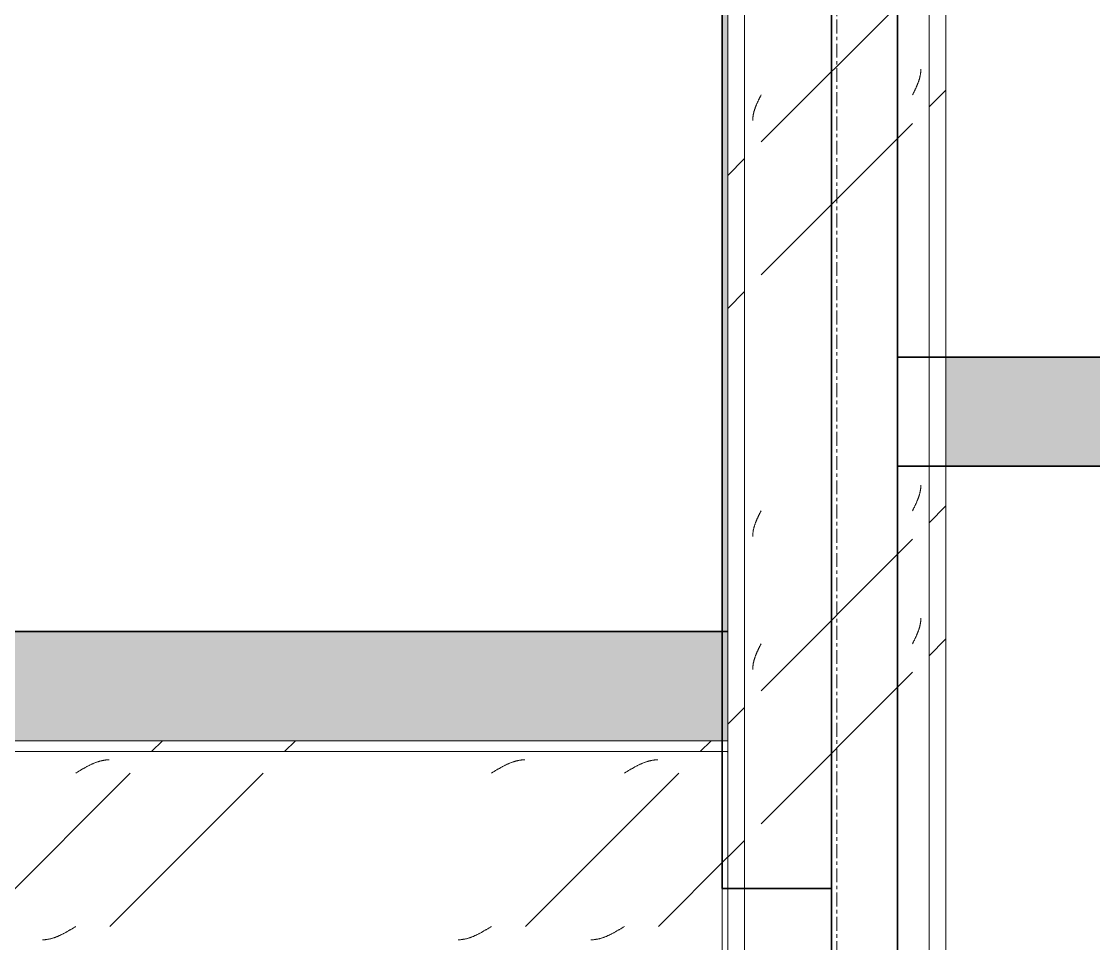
# Model space of a CAD drawing. Header units: centimetres. Extents: x -6741 to 14818, y -293 to 1595.
# Drawn here: x 8764.4 to 8862.6, y 360.3 to 444.8 of the extents above; entities that cross this region are included whole.
import ezdxf

# ---------------------------------------------------------------- set-up
doc = ezdxf.new("R2010")
doc.units = ezdxf.units.CM
doc.linetypes.add('Grid Line', pattern=[2.2225, 1.27, -0.3175, 0.3175, -0.3175])
for name, color, linetype, lineweight in [('A-FLOR', 7, 'Continuous', 9), ('A-FLOR-PATT', 7, 'Continuous', 35), ('A-WALL-PATT', 7, 'Continuous', 35), ('I-WALL', 7, 'Continuous', 9), ('S-BEAM', 7, 'Continuous', 9), ('S-COLS', 7, 'Continuous', 9), ('S-GRID', 7, 'Continuous', 9)]:
    doc.layers.add(name, color=color, linetype=linetype, lineweight=lineweight)
pattern_1 = [(45, (50.4, 0), (-25.14472, 25.14472), []), (45, (50.4, 38.1), (-25.14472, 25.14472), [])]

# ---------------------------------------------------------------- blocks, each defined once
blk = doc.blocks.new('PQ_RVR_ARQ-01_ZZ_ZZ_MO_T_A_rvt-3-Elevación Eje 8-9')
at = {"layer": 'A-FLOR-PATT', "lineweight": 9, "true_color": 0xeaeaea}
h = blk.add_hatch(color=254, dxfattribs=at)
h.paths.add_polyline_path([(-5964.341, 404), (-5888.867, 404), (-5888.867, 414), (-5993.804, 414), (-5994.931, 404)])
h.paths.add_polyline_path([(-6074.135, 404), (-6074.135, 414), (-6090.445, 414), (-6090.445, 404)])
at = {"layer": 'A-WALL-PATT', "lineweight": 9, "true_color": 0xeaeaea}
blk.add_hatch(color=254, dxfattribs=at).paths.add_polyline_path([(-6110.943, 388.859), (-6110.445, 388.859), (-6110.445, 515.53), (-6110.943, 515.53), (-6110.943, 420.397)])
at = {"layer": 'A-FLOR', "color": 254, "lineweight": 35, "true_color": 0xcccccc}
for p, q in [((-5888.867, 414), (-6094.883, 414)), ((-6094.883, 414), (-6094.883, 404)), ((-6094.883, 404), (-5888.867, 404))]:
    blk.add_line(p, q, dxfattribs=at)
at = {"layer": 'I-WALL', "color": 254, "lineweight": 35, "true_color": 0xcccccc}
for p, q in [((-6110.943, 515.53), (-6110.943, 365.309)), ((-6100.943, 365.309), (-6100.943, 515.53)), ((-6100.942, 494), (-6100.942, 94)), ((-6094.883, 94), (-6094.883, 494)), ((-6110.943, 365.309), (-6100.943, 365.309))]:
    blk.add_line(p, q, dxfattribs=at)
at = {"layer": 'I-WALL', "color": 254, "true_color": 0xcccccc}
blk.add_line((-6110.942, 94), (-6110.942, 365.309), dxfattribs=at)
blk = doc.blocks.new('FP_20-Elevación Eje 8-9')
at = {"layer": 'S-COLS', "color": 9, "true_color": 0xc0c0c0}
for p, q in [((-6092.74, 440.267), (-6092.738, 440.304)), ((-6092.738, 440.304), (-6092.737, 440.341)), ((-6092.737, 440.341), (-6092.736, 440.379)), ((-6092.948, 439.259), (-6092.935, 439.297)), ((-6092.935, 439.297), (-6092.923, 439.334)), ((-6092.923, 439.334), (-6092.911, 439.371)), ((-6092.911, 439.371), (-6092.899, 439.409)), ((-6092.899, 439.409), (-6092.887, 439.446)), ((-6092.887, 439.446), (-6092.876, 439.483)), ((-6092.876, 439.483), (-6092.866, 439.521)), ((-6092.866, 439.521), (-6092.855, 439.558)), ((-6092.855, 439.558), (-6092.846, 439.595)), ((-6092.846, 439.595), (-6092.836, 439.633)), ((-6092.836, 439.633), (-6092.827, 439.67)), ((-6092.827, 439.67), (-6092.818, 439.707)), ((-6092.818, 439.707), (-6092.81, 439.744)), ((-6092.81, 439.744), (-6092.802, 439.782)), ((-6092.802, 439.782), (-6092.795, 439.819)), ((-6092.795, 439.819), (-6092.788, 439.856)), ((-6092.788, 439.856), (-6092.781, 439.894)), ((-6092.781, 439.894), (-6092.775, 439.931)), ((-6092.775, 439.931), (-6092.769, 439.968)), ((-6092.769, 439.968), (-6092.764, 440.006)), ((-6092.764, 440.006), (-6092.759, 440.043)), ((-6092.759, 440.043), (-6092.755, 440.08)), ((-6092.755, 440.08), (-6092.751, 440.118)), ((-6092.751, 440.118), (-6092.748, 440.155)), ((-6092.748, 440.155), (-6092.745, 440.192)), ((-6092.745, 440.192), (-6092.742, 440.229)), ((-6092.742, 440.229), (-6092.74, 440.267)), ((-6093.373, 438.29), (-6093.355, 438.327)), ((-6093.355, 438.327), (-6093.336, 438.364)), ((-6093.336, 438.364), (-6093.318, 438.401)), ((-6093.318, 438.401), (-6093.3, 438.439)), ((-6093.3, 438.439), (-6093.282, 438.476)), ((-6093.282, 438.476), (-6093.264, 438.513)), ((-6093.264, 438.513), (-6093.246, 438.551)), ((-6093.246, 438.551), (-6093.228, 438.588)), ((-6093.228, 438.588), (-6093.211, 438.625)), ((-6093.211, 438.625), (-6093.193, 438.663)), ((-6093.193, 438.663), (-6093.176, 438.7)), ((-6093.176, 438.7), (-6093.159, 438.737)), ((-6093.159, 438.737), (-6093.142, 438.774)), ((-6093.142, 438.774), (-6093.126, 438.812)), ((-6093.126, 438.812), (-6093.11, 438.849)), ((-6093.11, 438.849), (-6093.094, 438.886)), ((-6093.094, 438.886), (-6093.078, 438.924)), ((-6093.078, 438.924), (-6093.062, 438.961)), ((-6093.062, 438.961), (-6093.047, 438.998)), ((-6093.047, 438.998), (-6093.032, 439.036)), ((-6093.032, 439.036), (-6093.017, 439.073)), ((-6093.017, 439.073), (-6093.003, 439.11)), ((-6093.003, 439.11), (-6092.989, 439.148)), ((-6092.989, 439.148), (-6092.975, 439.185)), ((-6092.975, 439.185), (-6092.961, 439.222)), ((-6092.961, 439.222), (-6092.948, 439.259)), ((-6093.505, 438.028), (-6093.486, 438.066)), ((-6093.486, 438.066), (-6093.467, 438.103)), ((-6093.467, 438.103), (-6093.448, 438.14)), ((-6093.448, 438.14), (-6093.429, 438.178)), ((-6093.429, 438.178), (-6093.411, 438.215)), ((-6093.411, 438.215), (-6093.392, 438.252)), ((-6093.392, 438.252), (-6093.373, 438.29)), ((-6092.759, 401.943), (-6092.755, 401.98)), ((-6092.755, 401.98), (-6092.751, 402.018)), ((-6092.751, 402.018), (-6092.748, 402.055)), ((-6092.748, 402.055), (-6092.745, 402.092)), ((-6092.745, 402.092), (-6092.742, 402.129)), ((-6092.742, 402.129), (-6092.74, 402.167)), ((-6092.74, 402.167), (-6092.738, 402.204)), ((-6092.738, 402.204), (-6092.737, 402.241)), ((-6092.737, 402.241), (-6092.736, 402.279)), ((-6093.032, 400.936), (-6093.017, 400.973)), ((-6093.017, 400.973), (-6093.003, 401.01)), ((-6093.003, 401.01), (-6092.989, 401.048)), ((-6092.989, 401.048), (-6092.975, 401.085)), ((-6092.975, 401.085), (-6092.961, 401.122)), ((-6092.961, 401.122), (-6092.948, 401.159)), ((-6092.948, 401.159), (-6092.935, 401.197)), ((-6092.935, 401.197), (-6092.923, 401.234)), ((-6092.923, 401.234), (-6092.911, 401.271)), ((-6092.911, 401.271), (-6092.899, 401.309)), ((-6092.899, 401.309), (-6092.887, 401.346)), ((-6092.887, 401.346), (-6092.876, 401.383)), ((-6092.876, 401.383), (-6092.866, 401.421)), ((-6092.866, 401.421), (-6092.855, 401.458)), ((-6092.855, 401.458), (-6092.846, 401.495)), ((-6092.846, 401.495), (-6092.836, 401.533)), ((-6092.836, 401.533), (-6092.827, 401.57)), ((-6092.827, 401.57), (-6092.818, 401.607)), ((-6092.818, 401.607), (-6092.81, 401.644)), ((-6092.81, 401.644), (-6092.802, 401.682)), ((-6092.802, 401.682), (-6092.795, 401.719)), ((-6092.795, 401.719), (-6092.788, 401.756)), ((-6092.788, 401.756), (-6092.781, 401.794)), ((-6092.781, 401.794), (-6092.775, 401.831)), ((-6092.775, 401.831), (-6092.769, 401.868)), ((-6092.769, 401.868), (-6092.764, 401.906)), ((-6092.764, 401.906), (-6092.759, 401.943)), ((-6093.486, 399.966), (-6093.467, 400.003)), ((-6093.467, 400.003), (-6093.448, 400.04)), ((-6093.448, 400.04), (-6093.429, 400.078)), ((-6093.429, 400.078), (-6093.411, 400.115)), ((-6093.411, 400.115), (-6093.392, 400.152)), ((-6093.392, 400.152), (-6093.373, 400.19)), ((-6093.373, 400.19), (-6093.355, 400.227)), ((-6093.355, 400.227), (-6093.336, 400.264)), ((-6093.336, 400.264), (-6093.318, 400.301)), ((-6093.318, 400.301), (-6093.3, 400.339)), ((-6093.3, 400.339), (-6093.282, 400.376)), ((-6093.282, 400.376), (-6093.264, 400.413)), ((-6093.264, 400.413), (-6093.246, 400.451)), ((-6093.246, 400.451), (-6093.228, 400.488)), ((-6093.228, 400.488), (-6093.211, 400.525)), ((-6093.211, 400.525), (-6093.193, 400.563)), ((-6093.193, 400.563), (-6093.176, 400.6)), ((-6093.176, 400.6), (-6093.159, 400.637)), ((-6093.159, 400.637), (-6093.142, 400.674)), ((-6093.142, 400.674), (-6093.126, 400.712)), ((-6093.126, 400.712), (-6093.11, 400.749)), ((-6093.11, 400.749), (-6093.094, 400.786)), ((-6093.094, 400.786), (-6093.078, 400.824)), ((-6093.078, 400.824), (-6093.062, 400.861)), ((-6093.062, 400.861), (-6093.047, 400.898)), ((-6093.047, 400.898), (-6093.032, 400.936)), ((-6093.505, 399.928), (-6093.486, 399.966)), ((-6092.887, 389.157), (-6092.876, 389.194)), ((-6092.876, 389.194), (-6092.866, 389.231)), ((-6092.866, 389.231), (-6092.855, 389.268)), ((-6092.855, 389.268), (-6092.846, 389.306)), ((-6092.846, 389.306), (-6092.836, 389.343)), ((-6092.836, 389.343), (-6092.827, 389.38)), ((-6092.827, 389.38), (-6092.818, 389.418)), ((-6092.818, 389.418), (-6092.81, 389.455)), ((-6092.81, 389.455), (-6092.802, 389.492)), ((-6092.802, 389.492), (-6092.795, 389.53)), ((-6092.795, 389.53), (-6092.788, 389.567)), ((-6092.788, 389.567), (-6092.781, 389.604)), ((-6092.781, 389.604), (-6092.775, 389.642)), ((-6092.775, 389.642), (-6092.769, 389.679)), ((-6092.769, 389.679), (-6092.764, 389.716)), ((-6092.764, 389.716), (-6092.759, 389.753)), ((-6092.759, 389.753), (-6092.755, 389.791)), ((-6092.755, 389.791), (-6092.751, 389.828)), ((-6092.751, 389.828), (-6092.748, 389.865)), ((-6092.748, 389.865), (-6092.745, 389.903)), ((-6092.745, 389.903), (-6092.742, 389.94)), ((-6092.742, 389.94), (-6092.74, 389.977)), ((-6092.74, 389.977), (-6092.738, 390.015)), ((-6092.738, 390.015), (-6092.737, 390.052)), ((-6092.737, 390.052), (-6092.736, 390.089)), ((-6093.282, 388.187), (-6093.264, 388.224)), ((-6093.264, 388.224), (-6093.246, 388.261)), ((-6093.246, 388.261), (-6093.228, 388.299)), ((-6093.228, 388.299), (-6093.211, 388.336)), ((-6093.211, 388.336), (-6093.193, 388.373)), ((-6093.193, 388.373), (-6093.176, 388.41)), ((-6093.176, 388.41), (-6093.159, 388.448)), ((-6093.159, 388.448), (-6093.142, 388.485)), ((-6093.142, 388.485), (-6093.126, 388.522)), ((-6093.126, 388.522), (-6093.11, 388.56)), ((-6093.11, 388.56), (-6093.094, 388.597)), ((-6093.094, 388.597), (-6093.078, 388.634)), ((-6093.078, 388.634), (-6093.062, 388.672)), ((-6093.062, 388.672), (-6093.047, 388.709)), ((-6093.047, 388.709), (-6093.032, 388.746)), ((-6093.032, 388.746), (-6093.017, 388.784)), ((-6093.017, 388.784), (-6093.003, 388.821)), ((-6093.003, 388.821), (-6092.989, 388.858)), ((-6092.989, 388.858), (-6092.975, 388.895)), ((-6092.975, 388.895), (-6092.961, 388.933)), ((-6092.961, 388.933), (-6092.948, 388.97)), ((-6092.948, 388.97), (-6092.935, 389.007)), ((-6092.935, 389.007), (-6092.923, 389.045)), ((-6092.923, 389.045), (-6092.911, 389.082)), ((-6092.911, 389.082), (-6092.899, 389.119)), ((-6092.899, 389.119), (-6092.887, 389.157)), ((-6093.505, 387.739), (-6093.486, 387.776)), ((-6093.486, 387.776), (-6093.467, 387.814)), ((-6093.467, 387.814), (-6093.448, 387.851)), ((-6093.448, 387.851), (-6093.429, 387.888)), ((-6093.429, 387.888), (-6093.411, 387.925)), ((-6093.411, 387.925), (-6093.392, 387.963)), ((-6093.392, 387.963), (-6093.373, 388)), ((-6093.373, 388), (-6093.355, 388.037)), ((-6093.355, 388.037), (-6093.336, 388.075)), ((-6093.336, 388.075), (-6093.318, 388.112)), ((-6093.318, 388.112), (-6093.3, 388.149)), ((-6093.3, 388.149), (-6093.282, 388.187))]:
    blk.add_line(p, q, dxfattribs=at)
blk = doc.blocks.new('FP_21-Elevación Eje 8-9')
at = {"layer": 'S-COLS', "color": 9, "true_color": 0xc0c0c0}
for p, q in [((-6107.73, 437.32), (-6107.713, 437.357)), ((-6107.713, 437.357), (-6107.696, 437.394)), ((-6107.696, 437.394), (-6107.679, 437.431)), ((-6107.679, 437.431), (-6107.661, 437.469)), ((-6107.661, 437.469), (-6107.644, 437.506)), ((-6107.644, 437.506), (-6107.626, 437.543)), ((-6107.626, 437.543), (-6107.608, 437.581)), ((-6107.608, 437.581), (-6107.59, 437.618)), ((-6107.59, 437.618), (-6107.572, 437.655)), ((-6107.572, 437.655), (-6107.553, 437.693)), ((-6107.553, 437.693), (-6107.535, 437.73)), ((-6107.535, 437.73), (-6107.516, 437.767)), ((-6107.516, 437.767), (-6107.498, 437.805)), ((-6107.498, 437.805), (-6107.479, 437.842)), ((-6107.479, 437.842), (-6107.46, 437.879)), ((-6107.46, 437.879), (-6107.441, 437.916)), ((-6107.441, 437.916), (-6107.422, 437.954)), ((-6107.422, 437.954), (-6107.404, 437.991)), ((-6107.404, 437.991), (-6107.385, 438.028)), ((-6108.08, 436.312), (-6108.071, 436.35)), ((-6108.071, 436.35), (-6108.063, 436.387)), ((-6108.063, 436.387), (-6108.053, 436.424)), ((-6108.053, 436.424), (-6108.044, 436.461)), ((-6108.044, 436.461), (-6108.034, 436.499)), ((-6108.034, 436.499), (-6108.024, 436.536)), ((-6108.024, 436.536), (-6108.013, 436.573)), ((-6108.013, 436.573), (-6108.002, 436.611)), ((-6108.002, 436.611), (-6107.991, 436.648)), ((-6107.991, 436.648), (-6107.979, 436.685)), ((-6107.979, 436.685), (-6107.967, 436.723)), ((-6107.967, 436.723), (-6107.954, 436.76)), ((-6107.954, 436.76), (-6107.941, 436.797)), ((-6107.941, 436.797), (-6107.928, 436.835)), ((-6107.928, 436.835), (-6107.915, 436.872)), ((-6107.915, 436.872), (-6107.901, 436.909)), ((-6107.901, 436.909), (-6107.887, 436.946)), ((-6107.887, 436.946), (-6107.872, 436.984)), ((-6107.872, 436.984), (-6107.858, 437.021)), ((-6107.858, 437.021), (-6107.843, 437.058)), ((-6107.843, 437.058), (-6107.827, 437.096)), ((-6107.827, 437.096), (-6107.812, 437.133)), ((-6107.812, 437.133), (-6107.796, 437.17)), ((-6107.796, 437.17), (-6107.78, 437.208)), ((-6107.78, 437.208), (-6107.764, 437.245)), ((-6107.764, 437.245), (-6107.747, 437.282)), ((-6107.747, 437.282), (-6107.73, 437.32)), ((-6108.153, 435.678), (-6108.152, 435.715)), ((-6108.152, 435.715), (-6108.151, 435.753)), ((-6108.151, 435.753), (-6108.15, 435.79)), ((-6108.15, 435.79), (-6108.148, 435.827)), ((-6108.148, 435.827), (-6108.145, 435.865)), ((-6108.145, 435.865), (-6108.142, 435.902)), ((-6108.142, 435.902), (-6108.139, 435.939)), ((-6108.139, 435.939), (-6108.135, 435.977)), ((-6108.135, 435.977), (-6108.13, 436.014)), ((-6108.13, 436.014), (-6108.125, 436.051)), ((-6108.125, 436.051), (-6108.12, 436.088)), ((-6108.12, 436.088), (-6108.115, 436.126)), ((-6108.115, 436.126), (-6108.108, 436.163)), ((-6108.108, 436.163), (-6108.102, 436.2)), ((-6108.102, 436.2), (-6108.095, 436.238)), ((-6108.095, 436.238), (-6108.087, 436.275)), ((-6108.087, 436.275), (-6108.08, 436.312)), ((-6107.827, 398.996), (-6107.812, 399.033)), ((-6107.812, 399.033), (-6107.796, 399.07)), ((-6107.796, 399.07), (-6107.78, 399.108)), ((-6107.78, 399.108), (-6107.764, 399.145)), ((-6107.764, 399.145), (-6107.747, 399.182)), ((-6107.747, 399.182), (-6107.73, 399.22)), ((-6107.73, 399.22), (-6107.713, 399.257)), ((-6107.713, 399.257), (-6107.696, 399.294)), ((-6107.696, 399.294), (-6107.679, 399.331)), ((-6107.679, 399.331), (-6107.661, 399.369)), ((-6107.661, 399.369), (-6107.644, 399.406)), ((-6107.644, 399.406), (-6107.626, 399.443)), ((-6107.626, 399.443), (-6107.608, 399.481)), ((-6107.608, 399.481), (-6107.59, 399.518)), ((-6107.59, 399.518), (-6107.572, 399.555)), ((-6107.572, 399.555), (-6107.553, 399.593)), ((-6107.553, 399.593), (-6107.535, 399.63)), ((-6107.535, 399.63), (-6107.516, 399.667)), ((-6107.516, 399.667), (-6107.498, 399.705)), ((-6107.498, 399.705), (-6107.479, 399.742)), ((-6107.479, 399.742), (-6107.46, 399.779)), ((-6107.46, 399.779), (-6107.441, 399.816)), ((-6107.441, 399.816), (-6107.422, 399.854)), ((-6107.422, 399.854), (-6107.404, 399.891)), ((-6107.404, 399.891), (-6107.385, 399.928)), ((-6108.12, 397.988), (-6108.115, 398.026)), ((-6108.115, 398.026), (-6108.108, 398.063)), ((-6108.108, 398.063), (-6108.102, 398.1)), ((-6108.102, 398.1), (-6108.095, 398.138)), ((-6108.095, 398.138), (-6108.087, 398.175)), ((-6108.087, 398.175), (-6108.08, 398.212)), ((-6108.08, 398.212), (-6108.071, 398.25)), ((-6108.071, 398.25), (-6108.063, 398.287)), ((-6108.063, 398.287), (-6108.053, 398.324)), ((-6108.053, 398.324), (-6108.044, 398.361)), ((-6108.044, 398.361), (-6108.034, 398.399)), ((-6108.034, 398.399), (-6108.024, 398.436)), ((-6108.024, 398.436), (-6108.013, 398.473)), ((-6108.013, 398.473), (-6108.002, 398.511)), ((-6108.002, 398.511), (-6107.991, 398.548)), ((-6107.991, 398.548), (-6107.979, 398.585)), ((-6107.979, 398.585), (-6107.967, 398.623)), ((-6107.967, 398.623), (-6107.954, 398.66)), ((-6107.954, 398.66), (-6107.941, 398.697)), ((-6107.941, 398.697), (-6107.928, 398.735)), ((-6107.928, 398.735), (-6107.915, 398.772)), ((-6107.915, 398.772), (-6107.901, 398.809)), ((-6107.901, 398.809), (-6107.887, 398.846)), ((-6107.887, 398.846), (-6107.872, 398.884)), ((-6107.872, 398.884), (-6107.858, 398.921)), ((-6107.858, 398.921), (-6107.843, 398.958)), ((-6107.843, 398.958), (-6107.827, 398.996)), ((-6108.153, 397.578), (-6108.152, 397.615)), ((-6108.152, 397.615), (-6108.151, 397.653)), ((-6108.151, 397.653), (-6108.15, 397.69)), ((-6108.15, 397.69), (-6108.148, 397.727)), ((-6108.148, 397.727), (-6108.145, 397.765)), ((-6108.145, 397.765), (-6108.142, 397.802)), ((-6108.142, 397.802), (-6108.139, 397.839)), ((-6108.139, 397.839), (-6108.135, 397.877)), ((-6108.135, 397.877), (-6108.13, 397.914)), ((-6108.13, 397.914), (-6108.125, 397.951)), ((-6108.125, 397.951), (-6108.12, 397.988)), ((-6107.661, 387.179), (-6107.644, 387.217)), ((-6107.644, 387.217), (-6107.626, 387.254)), ((-6107.626, 387.254), (-6107.608, 387.291)), ((-6107.608, 387.291), (-6107.59, 387.329)), ((-6107.59, 387.329), (-6107.572, 387.366)), ((-6107.572, 387.366), (-6107.553, 387.403)), ((-6107.553, 387.403), (-6107.535, 387.44)), ((-6107.535, 387.44), (-6107.516, 387.478)), ((-6107.516, 387.478), (-6107.498, 387.515)), ((-6107.498, 387.515), (-6107.479, 387.552)), ((-6107.479, 387.552), (-6107.46, 387.59)), ((-6107.46, 387.59), (-6107.441, 387.627)), ((-6107.441, 387.627), (-6107.422, 387.664)), ((-6107.422, 387.664), (-6107.404, 387.702)), ((-6107.404, 387.702), (-6107.385, 387.739)), ((-6108.034, 386.209), (-6108.024, 386.247)), ((-6108.024, 386.247), (-6108.013, 386.284)), ((-6108.013, 386.284), (-6108.002, 386.321)), ((-6108.002, 386.321), (-6107.991, 386.359)), ((-6107.991, 386.359), (-6107.979, 386.396)), ((-6107.979, 386.396), (-6107.967, 386.433)), ((-6107.967, 386.433), (-6107.954, 386.471)), ((-6107.954, 386.471), (-6107.941, 386.508)), ((-6107.941, 386.508), (-6107.928, 386.545)), ((-6107.928, 386.545), (-6107.915, 386.582)), ((-6107.915, 386.582), (-6107.901, 386.62)), ((-6107.901, 386.62), (-6107.887, 386.657)), ((-6107.887, 386.657), (-6107.872, 386.694)), ((-6107.872, 386.694), (-6107.858, 386.732)), ((-6107.858, 386.732), (-6107.843, 386.769)), ((-6107.843, 386.769), (-6107.827, 386.806)), ((-6107.827, 386.806), (-6107.812, 386.844)), ((-6107.812, 386.844), (-6107.796, 386.881)), ((-6107.796, 386.881), (-6107.78, 386.918)), ((-6107.78, 386.918), (-6107.764, 386.955)), ((-6107.764, 386.955), (-6107.747, 386.993)), ((-6107.747, 386.993), (-6107.73, 387.03)), ((-6107.73, 387.03), (-6107.713, 387.067)), ((-6107.713, 387.067), (-6107.696, 387.105)), ((-6107.696, 387.105), (-6107.679, 387.142)), ((-6107.679, 387.142), (-6107.661, 387.179)), ((-6108.153, 385.389), (-6108.152, 385.426)), ((-6108.152, 385.426), (-6108.151, 385.463)), ((-6108.151, 385.463), (-6108.15, 385.501)), ((-6108.15, 385.501), (-6108.148, 385.538)), ((-6108.148, 385.538), (-6108.145, 385.575)), ((-6108.145, 385.575), (-6108.142, 385.612)), ((-6108.142, 385.612), (-6108.139, 385.65)), ((-6108.139, 385.65), (-6108.135, 385.687)), ((-6108.135, 385.687), (-6108.13, 385.724)), ((-6108.13, 385.724), (-6108.125, 385.762)), ((-6108.125, 385.762), (-6108.12, 385.799)), ((-6108.12, 385.799), (-6108.115, 385.836)), ((-6108.115, 385.836), (-6108.108, 385.874)), ((-6108.108, 385.874), (-6108.102, 385.911)), ((-6108.102, 385.911), (-6108.095, 385.948)), ((-6108.095, 385.948), (-6108.087, 385.986)), ((-6108.087, 385.986), (-6108.08, 386.023)), ((-6108.08, 386.023), (-6108.071, 386.06)), ((-6108.071, 386.06), (-6108.063, 386.097)), ((-6108.063, 386.097), (-6108.053, 386.135)), ((-6108.053, 386.135), (-6108.044, 386.172)), ((-6108.044, 386.172), (-6108.034, 386.209))]:
    blk.add_line(p, q, dxfattribs=at)
blk = doc.blocks.new('UC-Perfil universal-Pilar - 200 x 200-1745402-Elevación Eje 8-9')
at = {"layer": 'S-COLS', "true_color": 0xc0c0c0}
h = blk.add_hatch(dxfattribs=at)
h.set_pattern_fill('FP_24', color=9, style=0, pattern_type=2)
h.set_pattern_definition(pattern_1)
h.paths.add_polyline_path([(-6108.905, 94), (-6108.905, 933.53), (-6110.445, 933.53), (-6110.445, 94)])
h = blk.add_hatch(dxfattribs=at)
h.set_pattern_fill('FP_24', color=9, style=0, pattern_type=2)
h.set_pattern_definition(pattern_1)
h.paths.add_polyline_path([(-6107.385, 94), (-6093.505, 94), (-6093.505, 933.53), (-6107.385, 933.53), (-6107.385, 263.574)])
h = blk.add_hatch(dxfattribs=at)
h.set_pattern_fill('FP_24', color=9, style=0, pattern_type=2)
h.set_pattern_definition(pattern_1)
h.paths.add_polyline_path([(-6090.445, 94), (-6090.445, 933.53), (-6091.985, 933.53), (-6091.985, 94)])
at = {"layer": 'S-COLS'}
for p, q in [((-6110.445, 933.53), (-6110.445, 94)), ((-6108.905, 933.53), (-6108.905, 94)), ((-6091.985, 933.53), (-6091.985, 94)), ((-6090.445, 933.53), (-6090.445, 94))]:
    blk.add_line(p, q, dxfattribs=at)
for name in ['FP_20-Elevación Eje 8-9', 'FP_21-Elevación Eje 8-9']:
    blk.add_blockref(name, (0, 0), dxfattribs=at)
blk = doc.blocks.new('FP_27-Elevación Eje 8-9')
at = {"layer": 'S-BEAM', "color": 9, "true_color": 0xc0c0c0}
for p, q in [((-6170.544, 361.629), (-6170.495, 361.659)), ((-6170.495, 361.659), (-6170.447, 361.688)), ((-6170.447, 361.688), (-6170.398, 361.718)), ((-6170.398, 361.718), (-6170.35, 361.748)), ((-6170.35, 361.748), (-6170.301, 361.779)), ((-6170.301, 361.779), (-6170.252, 361.809)), ((-6170.252, 361.809), (-6170.204, 361.839)), ((-6132.444, 361.629), (-6132.395, 361.659)), ((-6132.395, 361.659), (-6132.347, 361.688)), ((-6132.347, 361.688), (-6132.298, 361.718)), ((-6132.298, 361.718), (-6132.25, 361.748)), ((-6132.25, 361.748), (-6132.201, 361.779)), ((-6132.201, 361.779), (-6132.152, 361.809)), ((-6132.152, 361.809), (-6132.104, 361.839)), ((-6120.255, 361.629), (-6120.206, 361.659)), ((-6120.206, 361.659), (-6120.157, 361.688)), ((-6120.157, 361.688), (-6120.109, 361.718)), ((-6120.109, 361.718), (-6120.06, 361.748)), ((-6120.06, 361.748), (-6120.012, 361.779)), ((-6120.012, 361.779), (-6119.963, 361.809)), ((-6119.963, 361.809), (-6119.914, 361.839)), ((-6172.731, 360.663), (-6172.682, 360.672)), ((-6172.682, 360.672), (-6172.634, 360.682)), ((-6172.634, 360.682), (-6172.585, 360.693)), ((-6172.585, 360.693), (-6172.536, 360.704)), ((-6172.536, 360.704), (-6172.488, 360.716)), ((-6172.488, 360.716), (-6172.439, 360.728)), ((-6172.439, 360.728), (-6172.391, 360.741)), ((-6172.391, 360.741), (-6172.342, 360.755)), ((-6172.342, 360.755), (-6172.293, 360.77)), ((-6172.293, 360.77), (-6172.245, 360.785)), ((-6172.245, 360.785), (-6172.196, 360.801)), ((-6172.196, 360.801), (-6172.148, 360.817)), ((-6172.148, 360.817), (-6172.099, 360.834)), ((-6172.099, 360.834), (-6172.05, 360.852)), ((-6172.05, 360.852), (-6172.002, 360.87)), ((-6172.002, 360.87), (-6171.953, 360.889)), ((-6171.953, 360.889), (-6171.905, 360.909)), ((-6171.905, 360.909), (-6171.856, 360.929)), ((-6171.856, 360.929), (-6171.807, 360.949)), ((-6171.807, 360.949), (-6171.759, 360.97)), ((-6171.759, 360.97), (-6171.71, 360.992)), ((-6171.71, 360.992), (-6171.662, 361.014)), ((-6171.662, 361.014), (-6171.613, 361.036)), ((-6171.613, 361.036), (-6171.565, 361.059)), ((-6171.565, 361.059), (-6171.516, 361.083)), ((-6171.516, 361.083), (-6171.467, 361.107)), ((-6171.467, 361.107), (-6171.419, 361.131)), ((-6171.419, 361.131), (-6171.37, 361.156)), ((-6171.37, 361.156), (-6171.322, 361.182)), ((-6171.322, 361.182), (-6171.273, 361.207)), ((-6171.273, 361.207), (-6171.224, 361.233)), ((-6171.224, 361.233), (-6171.176, 361.26)), ((-6171.176, 361.26), (-6171.127, 361.286)), ((-6171.127, 361.286), (-6171.079, 361.314)), ((-6171.079, 361.314), (-6171.03, 361.341)), ((-6171.03, 361.341), (-6170.981, 361.369)), ((-6170.981, 361.369), (-6170.933, 361.397)), ((-6170.933, 361.397), (-6170.884, 361.425)), ((-6170.884, 361.425), (-6170.836, 361.453)), ((-6170.836, 361.453), (-6170.787, 361.482)), ((-6170.787, 361.482), (-6170.738, 361.511)), ((-6170.738, 361.511), (-6170.69, 361.54)), ((-6170.69, 361.54), (-6170.641, 361.57)), ((-6170.641, 361.57), (-6170.593, 361.599)), ((-6170.593, 361.599), (-6170.544, 361.629)), ((-6134.631, 360.663), (-6134.582, 360.672)), ((-6134.582, 360.672), (-6134.534, 360.682)), ((-6134.534, 360.682), (-6134.485, 360.693)), ((-6134.485, 360.693), (-6134.436, 360.704)), ((-6134.436, 360.704), (-6134.388, 360.716)), ((-6134.388, 360.716), (-6134.339, 360.728)), ((-6134.339, 360.728), (-6134.291, 360.741)), ((-6134.291, 360.741), (-6134.242, 360.755)), ((-6134.242, 360.755), (-6134.193, 360.77)), ((-6134.193, 360.77), (-6134.145, 360.785)), ((-6134.145, 360.785), (-6134.096, 360.801)), ((-6134.096, 360.801), (-6134.048, 360.817)), ((-6134.048, 360.817), (-6133.999, 360.834)), ((-6133.999, 360.834), (-6133.95, 360.852)), ((-6133.95, 360.852), (-6133.902, 360.87)), ((-6133.902, 360.87), (-6133.853, 360.889)), ((-6133.853, 360.889), (-6133.805, 360.909)), ((-6133.805, 360.909), (-6133.756, 360.929)), ((-6133.756, 360.929), (-6133.707, 360.949)), ((-6133.707, 360.949), (-6133.659, 360.97)), ((-6133.659, 360.97), (-6133.61, 360.992)), ((-6133.61, 360.992), (-6133.562, 361.014)), ((-6133.562, 361.014), (-6133.513, 361.036)), ((-6133.513, 361.036), (-6133.465, 361.059)), ((-6133.465, 361.059), (-6133.416, 361.083)), ((-6133.416, 361.083), (-6133.367, 361.107)), ((-6133.367, 361.107), (-6133.319, 361.131)), ((-6133.319, 361.131), (-6133.27, 361.156)), ((-6133.27, 361.156), (-6133.222, 361.182)), ((-6133.222, 361.182), (-6133.173, 361.207)), ((-6133.173, 361.207), (-6133.124, 361.233)), ((-6133.124, 361.233), (-6133.076, 361.26)), ((-6133.076, 361.26), (-6133.027, 361.286)), ((-6133.027, 361.286), (-6132.979, 361.314)), ((-6132.979, 361.314), (-6132.93, 361.341)), ((-6132.93, 361.341), (-6132.881, 361.369)), ((-6132.881, 361.369), (-6132.833, 361.397)), ((-6132.833, 361.397), (-6132.784, 361.425)), ((-6132.784, 361.425), (-6132.736, 361.453)), ((-6132.736, 361.453), (-6132.687, 361.482)), ((-6132.687, 361.482), (-6132.638, 361.511)), ((-6132.638, 361.511), (-6132.59, 361.54)), ((-6132.59, 361.54), (-6132.541, 361.57)), ((-6132.541, 361.57), (-6132.493, 361.599)), ((-6132.493, 361.599), (-6132.444, 361.629)), ((-6122.441, 360.663), (-6122.393, 360.672)), ((-6122.393, 360.672), (-6122.344, 360.682)), ((-6122.344, 360.682), (-6122.296, 360.693)), ((-6122.296, 360.693), (-6122.247, 360.704)), ((-6122.247, 360.704), (-6122.198, 360.716)), ((-6122.198, 360.716), (-6122.15, 360.728)), ((-6122.15, 360.728), (-6122.101, 360.741)), ((-6122.101, 360.741), (-6122.053, 360.755)), ((-6122.053, 360.755), (-6122.004, 360.77)), ((-6122.004, 360.77), (-6121.955, 360.785)), ((-6121.955, 360.785), (-6121.907, 360.801)), ((-6121.907, 360.801), (-6121.858, 360.817)), ((-6121.858, 360.817), (-6121.81, 360.834)), ((-6121.81, 360.834), (-6121.761, 360.852)), ((-6121.761, 360.852), (-6121.712, 360.87)), ((-6121.712, 360.87), (-6121.664, 360.889)), ((-6121.664, 360.889), (-6121.615, 360.909)), ((-6121.615, 360.909), (-6121.567, 360.929)), ((-6121.567, 360.929), (-6121.518, 360.949)), ((-6121.518, 360.949), (-6121.469, 360.97)), ((-6121.469, 360.97), (-6121.421, 360.992)), ((-6121.421, 360.992), (-6121.372, 361.014)), ((-6121.372, 361.014), (-6121.324, 361.036)), ((-6121.324, 361.036), (-6121.275, 361.059)), ((-6121.275, 361.059), (-6121.226, 361.083)), ((-6121.226, 361.083), (-6121.178, 361.107)), ((-6121.178, 361.107), (-6121.129, 361.131)), ((-6121.129, 361.131), (-6121.081, 361.156)), ((-6121.081, 361.156), (-6121.032, 361.182)), ((-6121.032, 361.182), (-6120.983, 361.207)), ((-6120.983, 361.207), (-6120.935, 361.233)), ((-6120.935, 361.233), (-6120.886, 361.26)), ((-6120.886, 361.26), (-6120.838, 361.286)), ((-6120.838, 361.286), (-6120.789, 361.314)), ((-6120.789, 361.314), (-6120.741, 361.341)), ((-6120.741, 361.341), (-6120.692, 361.369)), ((-6120.692, 361.369), (-6120.643, 361.397)), ((-6120.643, 361.397), (-6120.595, 361.425)), ((-6120.595, 361.425), (-6120.546, 361.453)), ((-6120.546, 361.453), (-6120.498, 361.482)), ((-6120.498, 361.482), (-6120.449, 361.511)), ((-6120.449, 361.511), (-6120.4, 361.54)), ((-6120.4, 361.54), (-6120.352, 361.57)), ((-6120.352, 361.57), (-6120.303, 361.599)), ((-6120.303, 361.599), (-6120.255, 361.629)), ((-6173.265, 360.611), (-6173.217, 360.612)), ((-6173.217, 360.612), (-6173.168, 360.614)), ((-6173.168, 360.614), (-6173.12, 360.616)), ((-6173.12, 360.616), (-6173.071, 360.619)), ((-6173.071, 360.619), (-6173.022, 360.624)), ((-6173.022, 360.624), (-6172.974, 360.628)), ((-6172.974, 360.628), (-6172.925, 360.634)), ((-6172.925, 360.634), (-6172.877, 360.64)), ((-6172.877, 360.64), (-6172.828, 360.647)), ((-6172.828, 360.647), (-6172.779, 360.655)), ((-6172.779, 360.655), (-6172.731, 360.663)), ((-6135.165, 360.611), (-6135.117, 360.612)), ((-6135.117, 360.612), (-6135.068, 360.614)), ((-6135.068, 360.614), (-6135.02, 360.616)), ((-6135.02, 360.616), (-6134.971, 360.619)), ((-6134.971, 360.619), (-6134.922, 360.624)), ((-6134.922, 360.624), (-6134.874, 360.628)), ((-6134.874, 360.628), (-6134.825, 360.634)), ((-6134.825, 360.634), (-6134.777, 360.64)), ((-6134.777, 360.64), (-6134.728, 360.647)), ((-6134.728, 360.647), (-6134.679, 360.655)), ((-6134.679, 360.655), (-6134.631, 360.663)), ((-6122.976, 360.611), (-6122.927, 360.612)), ((-6122.927, 360.612), (-6122.879, 360.614)), ((-6122.879, 360.614), (-6122.83, 360.616)), ((-6122.83, 360.616), (-6122.782, 360.619)), ((-6122.782, 360.619), (-6122.733, 360.624)), ((-6122.733, 360.624), (-6122.684, 360.628)), ((-6122.684, 360.628), (-6122.636, 360.634)), ((-6122.636, 360.634), (-6122.587, 360.64)), ((-6122.587, 360.64), (-6122.539, 360.647)), ((-6122.539, 360.647), (-6122.49, 360.655)), ((-6122.49, 360.655), (-6122.441, 360.663))]:
    blk.add_line(p, q, dxfattribs=at)
blk = doc.blocks.new('FP_28-Elevación Eje 8-9')
at = {"layer": 'S-BEAM', "color": 9, "true_color": 0xc0c0c0}
for p, q in [((-6169.377, 376.377), (-6169.329, 376.404)), ((-6169.329, 376.404), (-6169.28, 376.431)), ((-6169.28, 376.431), (-6169.231, 376.458)), ((-6169.231, 376.458), (-6169.183, 376.484)), ((-6169.183, 376.484), (-6169.134, 376.51)), ((-6169.134, 376.51), (-6169.086, 376.536)), ((-6169.086, 376.536), (-6169.037, 376.561)), ((-6169.037, 376.561), (-6168.988, 376.586)), ((-6168.988, 376.586), (-6168.94, 376.611)), ((-6168.94, 376.611), (-6168.891, 376.635)), ((-6168.891, 376.635), (-6168.843, 376.658)), ((-6168.843, 376.658), (-6168.794, 376.681)), ((-6168.794, 376.681), (-6168.745, 376.704)), ((-6168.745, 376.704), (-6168.697, 376.726)), ((-6168.697, 376.726), (-6168.648, 376.748)), ((-6168.648, 376.748), (-6168.6, 376.769)), ((-6168.6, 376.769), (-6168.551, 376.789)), ((-6168.551, 376.789), (-6168.502, 376.809)), ((-6168.502, 376.809), (-6168.454, 376.829)), ((-6168.454, 376.829), (-6168.405, 376.847)), ((-6168.405, 376.847), (-6168.357, 376.866)), ((-6168.357, 376.866), (-6168.308, 376.883)), ((-6168.308, 376.883), (-6168.259, 376.9)), ((-6168.259, 376.9), (-6168.211, 376.917)), ((-6168.211, 376.917), (-6168.162, 376.933)), ((-6168.162, 376.933), (-6168.114, 376.948)), ((-6168.114, 376.948), (-6168.065, 376.962)), ((-6168.065, 376.962), (-6168.016, 376.976)), ((-6168.016, 376.976), (-6167.968, 376.989)), ((-6167.968, 376.989), (-6167.919, 377.002)), ((-6167.919, 377.002), (-6167.871, 377.014)), ((-6167.871, 377.014), (-6167.822, 377.025)), ((-6167.822, 377.025), (-6167.773, 377.036)), ((-6167.773, 377.036), (-6167.725, 377.045)), ((-6167.725, 377.045), (-6167.676, 377.054)), ((-6167.676, 377.054), (-6167.628, 377.063)), ((-6167.628, 377.063), (-6167.579, 377.071)), ((-6167.579, 377.071), (-6167.53, 377.078)), ((-6167.53, 377.078), (-6167.482, 377.084)), ((-6167.482, 377.084), (-6167.433, 377.089)), ((-6167.433, 377.089), (-6167.385, 377.094)), ((-6167.385, 377.094), (-6167.336, 377.098)), ((-6167.336, 377.098), (-6167.288, 377.101)), ((-6167.288, 377.101), (-6167.239, 377.104)), ((-6167.239, 377.104), (-6167.19, 377.106)), ((-6167.19, 377.106), (-6167.142, 377.107)), ((-6131.277, 376.377), (-6131.229, 376.404)), ((-6131.229, 376.404), (-6131.18, 376.431)), ((-6131.18, 376.431), (-6131.131, 376.458)), ((-6131.131, 376.458), (-6131.083, 376.484)), ((-6131.083, 376.484), (-6131.034, 376.51)), ((-6131.034, 376.51), (-6130.986, 376.536)), ((-6130.986, 376.536), (-6130.937, 376.561)), ((-6130.937, 376.561), (-6130.888, 376.586)), ((-6130.888, 376.586), (-6130.84, 376.611)), ((-6130.84, 376.611), (-6130.791, 376.635)), ((-6130.791, 376.635), (-6130.743, 376.658)), ((-6130.743, 376.658), (-6130.694, 376.681)), ((-6130.694, 376.681), (-6130.645, 376.704)), ((-6130.645, 376.704), (-6130.597, 376.726)), ((-6130.597, 376.726), (-6130.548, 376.748)), ((-6130.548, 376.748), (-6130.5, 376.769)), ((-6130.5, 376.769), (-6130.451, 376.789)), ((-6130.451, 376.789), (-6130.402, 376.809)), ((-6130.402, 376.809), (-6130.354, 376.829)), ((-6130.354, 376.829), (-6130.305, 376.847)), ((-6130.305, 376.847), (-6130.257, 376.866)), ((-6130.257, 376.866), (-6130.208, 376.883)), ((-6130.208, 376.883), (-6130.159, 376.9)), ((-6130.159, 376.9), (-6130.111, 376.917)), ((-6130.111, 376.917), (-6130.062, 376.933)), ((-6130.062, 376.933), (-6130.014, 376.948)), ((-6130.014, 376.948), (-6129.965, 376.962)), ((-6129.965, 376.962), (-6129.916, 376.976)), ((-6129.916, 376.976), (-6129.868, 376.989)), ((-6129.868, 376.989), (-6129.819, 377.002)), ((-6129.819, 377.002), (-6129.771, 377.014)), ((-6129.771, 377.014), (-6129.722, 377.025)), ((-6129.722, 377.025), (-6129.673, 377.036)), ((-6129.673, 377.036), (-6129.625, 377.045)), ((-6129.625, 377.045), (-6129.576, 377.054)), ((-6129.576, 377.054), (-6129.528, 377.063)), ((-6129.528, 377.063), (-6129.479, 377.071)), ((-6129.479, 377.071), (-6129.43, 377.078)), ((-6129.43, 377.078), (-6129.382, 377.084)), ((-6129.382, 377.084), (-6129.333, 377.089)), ((-6129.333, 377.089), (-6129.285, 377.094)), ((-6129.285, 377.094), (-6129.236, 377.098)), ((-6129.236, 377.098), (-6129.188, 377.101)), ((-6129.188, 377.101), (-6129.139, 377.104)), ((-6129.139, 377.104), (-6129.09, 377.106)), ((-6129.09, 377.106), (-6129.042, 377.107)), ((-6119.088, 376.377), (-6119.039, 376.404)), ((-6119.039, 376.404), (-6118.991, 376.431)), ((-6118.991, 376.431), (-6118.942, 376.458)), ((-6118.942, 376.458), (-6118.893, 376.484)), ((-6118.893, 376.484), (-6118.845, 376.51)), ((-6118.845, 376.51), (-6118.796, 376.536)), ((-6118.796, 376.536), (-6118.748, 376.561)), ((-6118.748, 376.561), (-6118.699, 376.586)), ((-6118.699, 376.586), (-6118.65, 376.611)), ((-6118.65, 376.611), (-6118.602, 376.635)), ((-6118.602, 376.635), (-6118.553, 376.658)), ((-6118.553, 376.658), (-6118.505, 376.681)), ((-6118.505, 376.681), (-6118.456, 376.704)), ((-6118.456, 376.704), (-6118.407, 376.726)), ((-6118.407, 376.726), (-6118.359, 376.748)), ((-6118.359, 376.748), (-6118.31, 376.769)), ((-6118.31, 376.769), (-6118.262, 376.789)), ((-6118.262, 376.789), (-6118.213, 376.809)), ((-6118.213, 376.809), (-6118.164, 376.829)), ((-6118.164, 376.829), (-6118.116, 376.847)), ((-6118.116, 376.847), (-6118.067, 376.866)), ((-6118.067, 376.866), (-6118.019, 376.883)), ((-6118.019, 376.883), (-6117.97, 376.9)), ((-6117.97, 376.9), (-6117.921, 376.917)), ((-6117.921, 376.917), (-6117.873, 376.933)), ((-6117.873, 376.933), (-6117.824, 376.948)), ((-6117.824, 376.948), (-6117.776, 376.962)), ((-6117.776, 376.962), (-6117.727, 376.976)), ((-6117.727, 376.976), (-6117.678, 376.989)), ((-6117.678, 376.989), (-6117.63, 377.002)), ((-6117.63, 377.002), (-6117.581, 377.014)), ((-6117.581, 377.014), (-6117.533, 377.025)), ((-6117.533, 377.025), (-6117.484, 377.036)), ((-6117.484, 377.036), (-6117.435, 377.045)), ((-6117.435, 377.045), (-6117.387, 377.054)), ((-6117.387, 377.054), (-6117.338, 377.063)), ((-6117.338, 377.063), (-6117.29, 377.071)), ((-6117.29, 377.071), (-6117.241, 377.078)), ((-6117.241, 377.078), (-6117.192, 377.084)), ((-6117.192, 377.084), (-6117.144, 377.089)), ((-6117.144, 377.089), (-6117.095, 377.094)), ((-6117.095, 377.094), (-6117.047, 377.098)), ((-6117.047, 377.098), (-6116.998, 377.101)), ((-6116.998, 377.101), (-6116.949, 377.104)), ((-6116.949, 377.104), (-6116.901, 377.106)), ((-6116.901, 377.106), (-6116.852, 377.107)), ((-6170.203, 375.879), (-6170.155, 375.909)), ((-6170.155, 375.909), (-6170.106, 375.939)), ((-6170.106, 375.939), (-6170.058, 375.969)), ((-6170.058, 375.969), (-6170.009, 375.999)), ((-6170.009, 375.999), (-6169.96, 376.029)), ((-6169.96, 376.029), (-6169.912, 376.059)), ((-6169.912, 376.059), (-6169.863, 376.089)), ((-6169.863, 376.089), (-6169.815, 376.119)), ((-6169.815, 376.119), (-6169.766, 376.148)), ((-6169.766, 376.148), (-6169.717, 376.177)), ((-6169.717, 376.177), (-6169.669, 376.206)), ((-6169.669, 376.206), (-6169.62, 376.235)), ((-6169.62, 376.235), (-6169.572, 376.264)), ((-6169.572, 376.264), (-6169.523, 376.293)), ((-6169.523, 376.293), (-6169.474, 376.321)), ((-6169.474, 376.321), (-6169.426, 376.349)), ((-6169.426, 376.349), (-6169.377, 376.377)), ((-6132.103, 375.879), (-6132.055, 375.909)), ((-6132.055, 375.909), (-6132.006, 375.939)), ((-6132.006, 375.939), (-6131.958, 375.969)), ((-6131.958, 375.969), (-6131.909, 375.999)), ((-6131.909, 375.999), (-6131.86, 376.029)), ((-6131.86, 376.029), (-6131.812, 376.059)), ((-6131.812, 376.059), (-6131.763, 376.089)), ((-6131.763, 376.089), (-6131.715, 376.119)), ((-6131.715, 376.119), (-6131.666, 376.148)), ((-6131.666, 376.148), (-6131.617, 376.177)), ((-6131.617, 376.177), (-6131.569, 376.206)), ((-6131.569, 376.206), (-6131.52, 376.235)), ((-6131.52, 376.235), (-6131.472, 376.264)), ((-6131.472, 376.264), (-6131.423, 376.293)), ((-6131.423, 376.293), (-6131.374, 376.321)), ((-6131.374, 376.321), (-6131.326, 376.349)), ((-6131.326, 376.349), (-6131.277, 376.377)), ((-6119.914, 375.879), (-6119.865, 375.909)), ((-6119.865, 375.909), (-6119.817, 375.939)), ((-6119.817, 375.939), (-6119.768, 375.969)), ((-6119.768, 375.969), (-6119.719, 375.999)), ((-6119.719, 375.999), (-6119.671, 376.029)), ((-6119.671, 376.029), (-6119.622, 376.059)), ((-6119.622, 376.059), (-6119.574, 376.089)), ((-6119.574, 376.089), (-6119.525, 376.119)), ((-6119.525, 376.119), (-6119.477, 376.148)), ((-6119.477, 376.148), (-6119.428, 376.177)), ((-6119.428, 376.177), (-6119.379, 376.206)), ((-6119.379, 376.206), (-6119.331, 376.235)), ((-6119.331, 376.235), (-6119.282, 376.264)), ((-6119.282, 376.264), (-6119.234, 376.293)), ((-6119.234, 376.293), (-6119.185, 376.321)), ((-6119.185, 376.321), (-6119.136, 376.349)), ((-6119.136, 376.349), (-6119.088, 376.377))]:
    blk.add_line(p, q, dxfattribs=at)
blk = doc.blocks.new('M_W Shapes - 150 x 200-1837126-Elevación Eje 8-9')
at = {"layer": 'S-BEAM', "true_color": 0xc0c0c0}
h = blk.add_hatch(dxfattribs=at)
h.set_pattern_fill('FP_24', color=9, style=0, pattern_type=2)
h.set_pattern_definition(pattern_1)
h.paths.add_polyline_path([(-6237.897, 377.859), (-6110.448, 377.859), (-6110.448, 378.859), (-6440.438, 378.859), (-6440.438, 377.859), (-6420.268, 377.859)])
h = blk.add_hatch(dxfattribs=at)
h.set_pattern_fill('FP_24', color=9, style=0, pattern_type=2)
h.set_pattern_definition(pattern_1)
h.paths.add_polyline_path([(-6237.897, 361.839), (-6110.448, 361.839), (-6110.448, 375.879), (-6440.438, 375.879), (-6440.438, 361.839), (-6420.268, 361.839)])
at = {"layer": 'S-BEAM'}
for p, q in [((-6110.448, 378.859), (-6440.438, 378.859)), ((-6110.448, 377.859), (-6440.438, 377.859)), ((-6110.448, 377.859), (-6110.448, 377.791))]:
    blk.add_line(p, q, dxfattribs=at)
for name in ['FP_28-Elevación Eje 8-9', 'FP_27-Elevación Eje 8-9']:
    blk.add_blockref(name, (0, 0), dxfattribs=at)

msp = doc.modelspace()

# ---------------------------------------------------------------- hatches: boundary and pattern name
at = {"layer": 'A-FLOR-PATT', "lineweight": 9, "true_color": 0x9a9a9a}
msp.add_hatch(color=253, dxfattribs=at).paths.add_polyline_path([(8496.428, 378.859), (8829.108, 378.859), (8829.108, 388.859), (8145.617, 388.859), (8145.621, 378.859), (8496.048, 378.859)])

# ---------------------------------------------------------------- linework, layer by layer
at = {"layer": 'A-FLOR', "lineweight": 35}
msp.add_line((8829.108, 388.859), (8145.617, 388.859), dxfattribs=at)
at = {"layer": 'S-GRID', "color": 253, "linetype": 'Grid Line', "true_color": 0xaaaaaa}
msp.add_line((8839.108, -111.953), (8839.108, 1333.489), dxfattribs=at)

# ---------------------------------------------------------------- block references
at = {"lineweight": 5}
msp.add_blockref('PQ_RVR_ARQ-01_ZZ_ZZ_MO_T_A_rvt-3-Elevación Eje 8-9', (14939.553, 0), dxfattribs=at)
at = {"layer": 'S-BEAM'}
msp.add_blockref('M_W Shapes - 150 x 200-1837126-Elevación Eje 8-9', (14939.553, 0), dxfattribs=at)
at = {"layer": 'S-COLS'}
msp.add_blockref('UC-Perfil universal-Pilar - 200 x 200-1745402-Elevación Eje 8-9', (14939.553, 0), dxfattribs=at)

doc.saveas('drawing.dxf')
